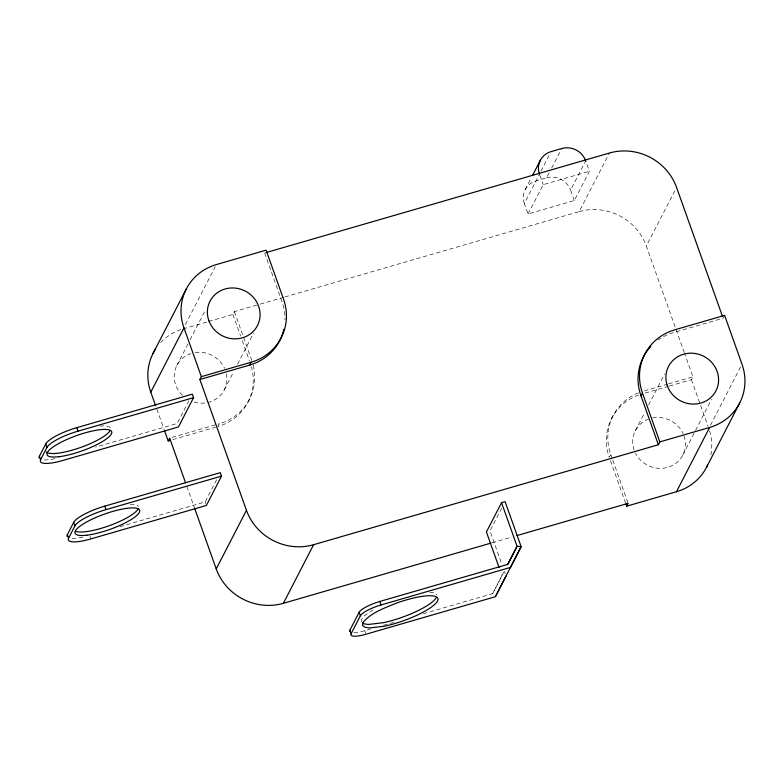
<?xml version="1.0" encoding="UTF-8"?>
<svg xmlns="http://www.w3.org/2000/svg" width="784" height="784" viewBox="0 0 784 784"><rect width="100%" height="100%" fill="white"/><g stroke="black" fill="none" stroke-linecap="round" stroke-linejoin="round"><path stroke-width="0.59" stroke-dasharray="3.92 2.94" d="M361.306 621.908L361.63 619.184L364.501 615.724L373.831 609.364M423.438 613.725L492.695 593.635L501.946 575.564L500.721 572.124M185.377 324.586L215.237 266.727M176.812 365.54L187.876 344.107M190.081 339.825L205.565 309.827M208.632 321.489L232.926 314.443L234.396 311.601L259.024 304.457M188.964 400.673L177.204 423.468L95.53 447.145M224.293 389.864L233.691 371.645M237.562 364.148L253.595 333.073M253.212 365.128A53.351 50.245 27.3 0 1 219.412 423.683L217.942 426.525A53.351 50.245 27.3 0 0 251.429 366.775M248.038 402.025L249.508 399.183M119.972 526.642L205.153 501.936L216.913 479.151M525.182 189.679L531.336 177.743M574.3 200.577L570.576 190.12L585.697 160.818L589.421 171.284L574.3 200.577L528.093 213.983L524.369 203.517L539.48 174.215M540.97 171.157L549.927 153.791M524.369 203.517A19.051 17.944 27.3 0 1 535.933 180.928L546.595 177.831L549.388 172.402M551.632 168.06L561.707 148.529M528.093 213.983L543.214 184.681L589.421 171.284M284.827 296.979L579.18 211.621L609.423 153.027M501.74 508.15L489.98 530.935L502.005 564.715M684.324 352.722L646.33 246.019L676.572 187.425M492.695 593.635L504.455 570.85M611.579 418.587L613.049 415.745M638.499 392.833A53.351 50.245 27.3 0 0 610.765 454.495L609.295 457.346A53.351 50.245 27.3 0 1 639.342 394.822M635.324 430.749L644.722 412.541M648.584 405.034L664.626 373.968M669.448 386.032L691.439 379.652L692.899 376.81L684.736 353.868M724.612 315.374L723.142 318.216L673.378 332.641A53.351 50.245 27.3 0 0 658.07 340.04M682.805 455.073L694.967 431.504M695.516 430.436L711.549 399.36M710.48 425.271L740.89 366.344M260.2 304.114L283.651 297.312M183.172 328.868L207.466 321.822M171.961 437.443L219.412 423.683M172.813 439.618L215.629 427.202M644.301 390.902L667.449 384.189M668.605 383.856L692.899 376.81M645.144 393.078L668.291 386.365M492.117 542.773L512.05 536.991M353.996 632.727A19.051 4.508 -19.6 0 0 364.736 630.738L370.607 629.042M383.523 625.299L395.263 621.888M691.439 379.652L708.011 426.212M539.853 175.263L543.214 184.681M610.765 454.495L612.382 459.042M612.784 460.179L628.151 503.328M610.511 460.747L625.475 502.769M504.416 571.477L505.219 573.721M264.639 252.997L282.024 301.83A53.351 50.245 27.3 0 1 284.964 319.794M364.736 630.738L365.667 633.354M234.396 311.601L251.782 360.424M232.926 314.443L240.61 336.022M242.227 340.56L249.508 361.003M205.153 501.936L205.771 503.681M186.808 486.296L194.569 508.101M156.859 409.16L164.14 429.603M89.944 536.305L90.875 538.922M579.18 211.621A53.351 50.245 27.3 0 1 646.33 246.019M709.589 430.808A53.351 50.245 27.3 0 1 710.853 454.828M683.942 435.698A26.676 25.127 27.3 0 1 669.36 466.803A26.676 25.127 27.3 0 1 635.53 453.25M634.178 450.134A26.676 25.127 27.3 0 1 648.241 419.224M652.562 417.97A26.676 25.127 27.3 0 1 683.089 433.601M130.32 504.416A34.3 8.124 -19.6 0 1 138.347 506.601M99.98 426.094A34.3 8.124 -19.6 0 1 110.397 428.123M546.595 177.831A19.051 17.944 27.3 0 1 570.576 190.12M160.612 342.628A53.351 50.245 27.3 0 1 180.83 329.613M226.36 373.733A26.676 25.127 27.3 0 1 193.413 401.839M182.505 395.381A26.676 25.127 27.3 0 1 190.786 353.623M195.187 352.555A26.676 25.127 27.3 0 1 224.587 368.392M82.879 537.148A28.577 6.772 -19.6 0 1 72.069 538.402M54.939 458.669A28.577 6.772 -19.6 0 1 41.728 459.649M429.701 592.263A40.013 9.477 -19.6 0 1 436.6 594.821"/><path stroke-width="1.18" d="M351.144 633.697L360.385 615.773A19.051 4.508 -19.6 0 1 381.102 604.934L510.531 567.4L521.135 546.683L505.102 501.633L501.544 502.671L517.068 546.262L507.816 564.343L379.858 601.446A19.051 4.508 -19.6 0 0 359.15 612.284L349.899 630.209L351.144 633.697A19.051 4.508 -19.6 0 0 365.981 634.227L495.41 596.702L506.013 575.975M39.435 456.161L45.746 443.93A28.577 6.772 -19.6 0 1 76.803 427.662L192.325 394.166L193.57 397.655L178.448 426.957L62.926 460.453A28.577 6.772 -19.6 0 1 40.67 459.649L39.435 456.161A28.577 6.772 -19.6 0 0 39.2 458.101M40.67 459.649L46.981 447.409A28.577 6.772 -19.6 0 1 78.047 431.151L193.57 397.655M153.076 353.378L186.249 289.09M67.375 534.629L73.686 522.399A28.577 6.772 -19.6 0 1 104.752 506.141L220.265 472.644L221.509 476.123L206.388 505.425L90.875 538.922A28.577 6.772 -19.6 0 1 68.62 538.118L67.375 534.629A28.577 6.772 -19.6 0 0 67.14 536.579M68.62 538.118L74.931 525.888A28.577 6.772 -19.6 0 1 105.987 509.629L221.509 476.123M155.644 405.759L150.793 392.127L183.966 327.839A53.351 50.245 27.3 0 1 216.345 264.58L266.099 250.155L283.494 298.988A53.351 50.245 27.3 0 1 251.115 362.237L249.645 365.089L199.881 379.515L246.46 510.306A53.351 50.245 27.3 0 0 313.61 544.704L658.393 444.734L659.854 441.882L709.618 427.456A53.351 50.245 27.3 0 0 741.997 364.197L724.612 315.374L674.848 329.799A53.351 50.245 27.3 0 0 642.468 393.058L640.998 395.9L658.393 444.734M164.542 430.739L168.178 440.961L169.648 438.109L185.583 482.856M199.881 379.515L201.351 376.673L251.115 362.237M490.941 543.116L283.367 603.308A53.351 50.245 27.3 0 1 216.217 568.9L246.46 510.306M283.367 603.308L313.61 544.704M532.463 175.567L540.303 160.377M501.544 502.671L486.423 531.964L499.085 567.528M507.552 564.715L517.068 546.262L521.135 546.683L495.41 596.702M625.877 503.896L626.681 506.17L628.151 503.328L516.744 535.629M626.681 506.17L676.445 491.744L709.618 427.456M706.541 467.235L739.714 402.947M265.805 252.664L609.423 153.027A53.351 50.245 27.3 0 1 676.572 187.425L722.319 315.923M168.178 440.961L170.491 440.285M363.551 623.711L368.206 624.466L383.337 622.702A40.013 9.477 -19.6 0 0 436.276 597.535M642.468 393.058L659.854 441.882M379.858 601.446L381.102 604.934M359.15 612.284L360.385 615.773M183.966 327.839L201.351 376.673M194.569 508.101L216.217 568.9M76.803 427.662L78.047 431.151M104.752 506.141L105.987 509.629M45.746 443.93L46.981 447.409M73.686 522.399L74.931 525.888M110.123 430.455A34.3 8.124 -19.6 0 1 78.478 448.213A34.3 8.124 -19.6 0 1 46.266 451.956M150.793 392.127A53.351 50.245 27.3 0 1 155.457 349.243M640.998 395.9A53.351 50.245 27.3 0 1 650.828 346.401M707.57 465.098A53.351 50.245 27.3 0 1 676.445 491.744M539.48 174.215A19.051 17.944 27.3 0 1 551.044 151.626L561.707 148.529A19.051 17.944 27.3 0 1 585.697 160.818M138.062 508.934A34.3 8.124 -19.6 0 1 109.25 525.701A34.3 8.124 -19.6 0 1 75.725 531.366M283.798 329.339A53.351 50.245 27.3 0 1 249.645 365.089M349.742 631.502A19.051 4.508 -19.6 0 1 349.899 630.209M362.874 622.672L362.551 625.397L364.795 627.2L369.45 627.955L384.581 626.191A40.013 9.477 -19.6 0 0 437.521 601.024A40.013 9.477 -19.6 0 0 396.488 603.112C384.65 608.08 371.234 612.373 362.874 622.672M667.351 385.846A26.676 25.127 27.3 0 0 712.205 396.165A26.676 25.127 27.3 0 0 697.143 353.878A26.676 25.127 27.3 0 0 667.351 385.846M58.8 456.729A34.3 8.124 -19.6 0 0 111.367 433.944A34.3 8.124 -19.6 0 0 67.953 438.991A34.3 8.124 -19.6 0 0 58.8 456.729M86.75 535.207A34.3 8.124 -19.6 0 0 139.307 512.422A34.3 8.124 -19.6 0 0 95.903 517.469A34.3 8.124 -19.6 0 0 86.75 535.207M208.848 320.627A26.676 25.127 27.3 0 0 253.693 330.946A26.676 25.127 27.3 0 0 238.64 288.659A26.676 25.127 27.3 0 0 208.848 320.627"/></g></svg>
